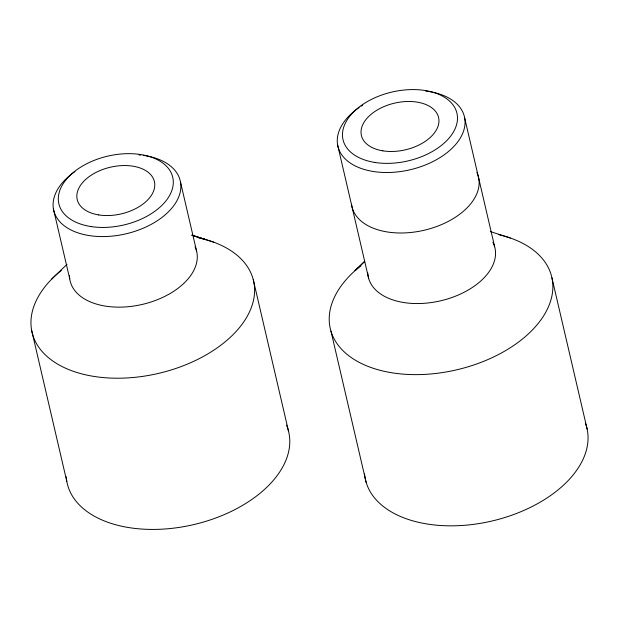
<?xml version="1.0" encoding="UTF-8"?>
<svg xmlns="http://www.w3.org/2000/svg" width="619" height="619" viewBox="0 0 619 619"><rect width="100%" height="100%" fill="white"/><g stroke="black" fill="none" stroke-linecap="round" stroke-linejoin="round"><path stroke-width="0.93" d="M51.702 279.107L66.968 264.375M191.766 235.166L205.578 239.561L191.929 235.181M192.625 235.452L213.733 242.184M490.31 231.583L510.342 238.006M551.931 277.838L587.121 429.044M464.707 118.136L494.658 246.78M368.645 278.349L337.61 144.9M330.964 331.157L366.154 482.363M253.264 279.695L288.454 430.901M180.524 182.21L196.61 251.175M53.42 208.974L69.73 278.844M31.615 330.198L66.806 481.412M585.381 423.102A113.695 68.74 -13.1 0 1 491.362 521.152A113.695 68.74 -13.1 0 1 364.552 473.93M498.488 234.609A113.695 68.74 -13.1 0 1 532.255 330.113A113.695 68.74 -13.1 0 1 369.489 366.959A113.695 68.74 -13.1 0 1 360.877 265.76M492.879 242.261A64.972 39.283 -13.1 0 1 441.811 300.524A64.972 39.283 -13.1 0 1 367.779 272.956M476.878 172.546A64.972 39.283 -13.1 0 1 426.135 229.773A64.972 39.283 -13.1 0 1 351.515 204.27M425.74 91.094A64.972 39.283 -13.1 0 1 455.723 144.397A64.972 39.283 -13.1 0 1 360.01 168.028A64.972 39.283 -13.1 0 1 359.074 107.559M361.171 106.151A64.972 39.283 -13.1 0 1 362.61 105.245M286.504 425.16A113.695 68.74 -13.1 0 1 193.762 524.587A113.695 68.74 -13.1 0 1 66.225 476.7M198.498 237.812A113.695 68.74 -13.1 0 1 235.135 332.511A113.695 68.74 -13.1 0 1 72.779 371.114A113.695 68.74 -13.1 0 1 61.235 270.449M195.031 246.702A64.972 39.283 -13.1 0 1 142.045 304.471A64.972 39.283 -13.1 0 1 69.49 275.602M143.229 155.377A64.972 39.283 -13.1 0 1 170.898 209.207A64.972 39.283 -13.1 0 1 75.363 231.924A64.972 39.283 -13.1 0 1 74.891 171.633M139.012 154.912A64.972 39.283 -13.1 0 1 140.714 155.075M364.637 261.419L354.973 270.72L364.63 261.435M375.106 162.488A58.472 35.353 -13.1 0 0 457.325 115.436A58.472 35.353 -13.1 0 0 367.516 101.508A58.472 35.353 -13.1 0 0 375.106 162.488M382.882 150.843A39.631 23.963 -13.1 0 0 438.871 119.158A39.631 23.963 -13.1 0 0 378.201 109.431A39.631 23.963 -13.1 0 0 382.882 150.843M90.923 226.554A58.472 35.353 -13.1 0 0 173.142 179.51A58.472 35.353 -13.1 0 0 83.333 165.583A58.472 35.353 -13.1 0 0 90.923 226.554M98.7 214.917A39.631 23.963 -13.1 0 0 154.688 183.232A39.631 23.963 -13.1 0 0 94.011 173.506A39.631 23.963 -13.1 0 0 98.7 214.917"/></g></svg>
